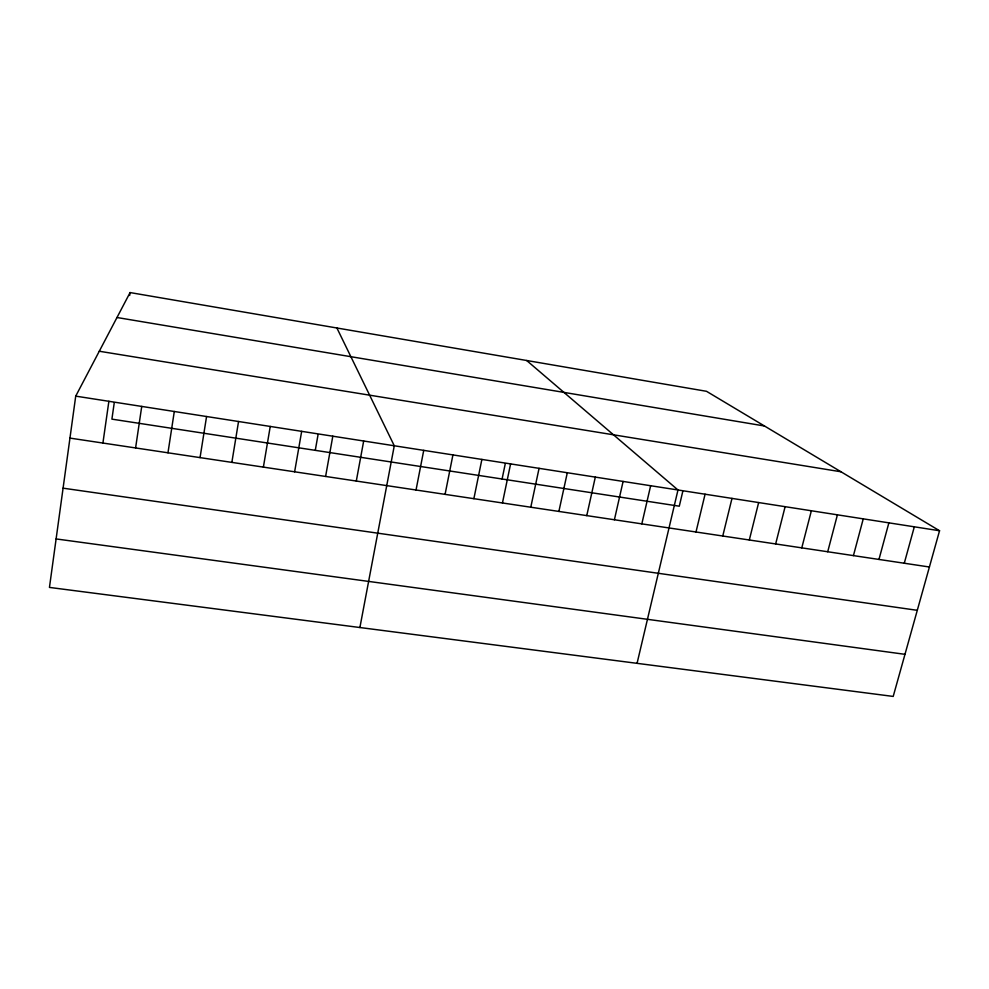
<?xml version="1.0" encoding="UTF-8"?>
<svg xmlns="http://www.w3.org/2000/svg" width="989" height="989" viewBox="0 0 989 989"><rect width="100%" height="100%" fill="white"/><g stroke="black" fill="none" stroke-linecap="round" stroke-linejoin="round"><path stroke-width="1.48" d="M75.72 396.132L49.45 587.417L893.203 696.429L939.55 530.747L706.492 391.298L130.078 292.571L75.72 396.132L939.55 530.747M102.918 443.047L108.877 401.299M114.217 403.005L111.905 419.138L679.282 506.195L682.744 491.533M129.658 295.464L130.078 292.571M135.592 447.943L141.736 406.417M167.969 452.801L174.299 411.486M200.05 457.61L206.565 416.517M231.859 462.382L238.547 421.499M263.383 467.117L270.244 426.444M294.623 471.802L301.67 431.34M315.281 450.341L318.038 434.74M325.604 476.438L332.811 436.186M356.3 481.05L363.68 441.007M359.897 627.521L394.277 445.767L336.903 328.002M416.035 490L423.725 450.366M445.075 494.364L452.925 454.915M473.879 498.679L481.878 459.428M502.091 479.01L505.231 463.89M502.449 502.968L510.596 463.903M530.784 507.221L539.067 468.341M558.884 511.437L567.303 472.742M586.761 515.615L595.316 477.106M614.404 519.757L623.095 481.433M641.824 523.873L650.651 485.723M637.064 663.335L677.984 489.988L526.667 360.503M695.996 531.995L705.083 494.203M722.761 536.013L731.984 498.394M749.316 539.994L758.65 502.56M775.66 543.938L785.118 506.677M801.782 547.857L811.363 510.769M827.719 551.751L837.411 514.824M853.433 555.608L863.249 518.854M878.961 559.44L888.876 522.847M904.28 563.236L914.318 526.816M56.113 538.931L904.972 654.322M63.086 488.17L917.285 610.324M69.959 438.102L929.413 567.006M99.283 351.243L840.996 471.778M116.986 317.506L764.46 425.987"/></g></svg>
